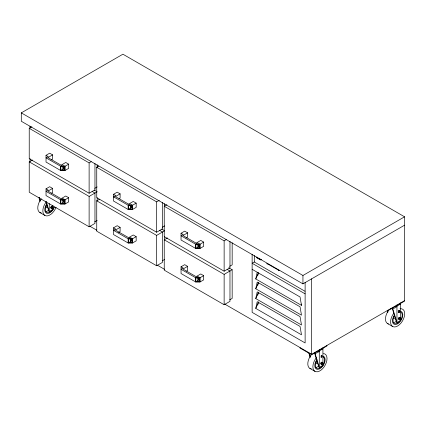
<?xml version="1.0" encoding="UTF-8"?>
<svg xmlns="http://www.w3.org/2000/svg" width="426" height="426" viewBox="0 0 426 426"><rect width="100%" height="100%" fill="white"/><g stroke="black" fill="none" stroke-linecap="round" stroke-linejoin="round"><path stroke-width="0.64" d="M257.213 272.246L255.76 278.95L301.491 305.351L301.592 304.068M257.767 275.558L258.422 272.523M255.76 288.769L257.213 282.065L300.042 306.789L301.491 315.171L255.76 288.769L258.667 282.401M257.767 285.377L258.422 282.342M255.76 298.589L257.213 291.885L300.042 316.609L301.491 324.99L255.76 298.589L258.667 292.22M257.767 295.197L258.422 292.161M255.76 308.408L257.213 301.704L300.042 326.428L301.491 334.809L255.76 308.408L258.667 302.034M257.767 305.016L258.422 301.981M255.76 278.95L258.183 273.641M50.71 207.233L51.796 206.189L52.739 206.732L52.377 208.202L51.652 208.618L50.71 208.074L50.71 207.233L51.29 207.569L51.29 208.41M51.29 207.569L52.377 206.525M320.741 363.138L321.827 362.089L322.77 362.632L322.77 363.474L321.683 364.518L320.741 363.974L320.741 363.138L321.321 363.474L321.321 364.31M321.321 363.474L322.407 362.425M398.411 318.297L399.497 317.248L400.44 317.791L400.44 318.627L399.354 319.676L398.411 319.133L398.411 318.297L398.992 318.627L398.992 319.468M398.992 318.627L400.078 317.583M257.038 257.075L256.633 257.341L259.535 259.019L259.945 258.752M404.567 225.189L302.945 283.86L21.3 121.256L21.3 112.869L122.922 54.198L404.567 216.807L404.567 301.129L389.327 309.926L389.327 309.425M94.961 163.477L94.961 189.879L89.119 193.25L29.229 158.674L29.229 128.317L31.886 126.783M92.085 191.386L94.961 193.047L94.961 223.405L89.119 226.781L29.229 192.206L29.229 161.843L32.419 160.006M52.6 154.878L47.93 157.577L61.072 165.171L65.748 162.471L68.671 164.159L68.671 168.371L65.018 170.48L60.636 170.48L46.029 162.05L46.029 155.304L49.682 153.195L52.6 154.878L52.6 159.095L51.045 159.995M68.671 164.159L65.018 166.262L60.636 166.262L46.029 157.833L48.218 156.566L46.029 155.304M62.83 169.218L60.636 170.48L60.636 166.262L62.83 165L65.018 166.262L65.018 170.48L62.83 169.218L62.83 166.204M29.229 128.317L89.119 162.892L91.244 161.667M52.6 188.409L47.93 191.109L61.072 198.697L65.748 195.997L68.671 197.685L68.671 201.903L65.018 204.011L60.636 204.011L46.029 195.577L46.029 188.83L49.682 186.721L52.6 188.409L52.6 192.627L51.562 193.223M162.471 202.451L162.471 228.853L156.63 232.229L96.739 197.648L96.739 167.29L98.864 166.065M68.671 197.685L65.018 199.794L60.636 199.794L46.029 191.359L48.218 190.097L46.029 188.83M62.83 202.744L60.636 204.011L60.636 199.794L62.83 198.527L65.018 199.794L65.018 204.011L62.83 202.744L62.83 199.735M52.888 205.439L52.888 209.384L49.256 211.477L48.82 211.227L45.917 201.69M94.721 188.335L97.155 186.929M29.229 161.843L89.119 196.418L97.155 191.78L94.29 190.129M159.59 230.359L162.471 232.021L162.471 262.384L156.63 265.755L96.739 231.18L96.739 200.816L99.396 199.288M120.111 193.857L115.435 196.556L128.583 204.145L133.258 201.445L136.176 203.133L136.176 207.35L132.523 209.459L128.146 209.459L113.534 201.024L113.534 194.277L117.187 192.169L120.111 193.857L120.111 198.074L119.072 198.67M94.721 221.861L97.155 220.455M136.176 203.133L132.523 205.241L128.146 205.241L113.534 196.807L115.728 195.545L113.534 194.277M130.335 208.192L128.146 209.459L128.146 205.241L130.335 203.974L132.523 205.241L132.523 209.459L130.335 208.192L130.335 205.178M96.739 167.29L156.63 201.865L159.281 200.332M120.111 227.383L115.435 230.083L128.583 237.671L133.258 234.976L136.176 236.659L136.176 240.876L132.523 242.985L128.146 242.985L113.534 234.55L113.534 227.803L117.187 225.695L120.111 227.383L120.111 231.6L118.55 232.5M229.976 241.43L229.976 267.826L224.135 271.202L164.244 236.627L164.244 206.264L166.901 204.73M136.176 236.659L132.523 238.768L128.146 238.768L113.534 230.333L115.728 229.071L113.534 227.803M130.335 241.718L128.146 242.985L128.146 238.768L130.335 237.506L132.523 238.768L132.523 242.985L130.335 241.718L130.335 238.709M162.226 227.308L164.66 225.902M96.739 200.816L156.63 235.397L164.66 230.759L161.795 229.103M227.101 269.333L229.976 270.995L229.976 301.358L224.135 304.728L164.244 270.153L164.244 239.795L167.434 237.953M187.616 232.83L182.946 235.53L196.088 243.118L200.763 240.418L203.687 242.106L203.687 246.324L200.034 248.433L195.651 248.433L181.045 239.998L181.045 233.251L184.698 231.142L187.616 232.83L187.616 237.048L186.061 237.948M162.226 260.834L164.66 259.429M203.687 242.106L200.034 244.215L195.651 244.215L181.045 235.78L183.233 234.518L181.045 233.251M197.845 247.165L195.651 248.433L195.651 244.215L197.845 242.953L200.034 244.215L200.034 248.433L197.845 247.165L197.845 244.157M164.244 206.264L224.135 240.844L226.259 239.614M187.616 266.356L182.946 269.056L196.088 276.65L200.763 273.95L203.687 275.638L203.687 279.85L200.034 281.959L195.651 281.959L181.045 273.529L181.045 266.782L184.698 264.674L187.616 266.356L187.616 270.574L186.577 271.176M203.687 275.638L200.034 277.741L195.651 277.741L181.045 269.312L183.233 268.045L181.045 266.782M197.845 280.697L195.651 281.959L195.651 277.741L197.845 276.479L200.034 277.741L200.034 281.959L197.845 280.697L197.845 277.683M229.736 266.282L232.17 264.876L232.17 242.719M164.244 239.795L224.135 274.371L232.17 269.733L232.17 298.408L229.736 299.813M304.995 291.267L254.311 262.006L252.133 263.263L305.123 293.855M261.569 259.493L260.669 260.009L256.314 257.496M21.3 112.869L302.945 275.478L404.567 216.807M404.567 300.623L311.656 354.267L224.683 304.058M300.042 347.563L300.042 348.063L311.656 354.773L326.902 345.971L326.902 345.465M318.222 351.551L322.919 348.841L322.482 348.585M395.892 306.704L400.589 303.999L400.152 303.743M398.337 310.708L398.773 310.959L399.497 310.543L399.497 312.215L398.773 312.636L398.337 312.386M321.827 357.057L321.103 357.478L321.103 355.801L321.827 355.385L321.827 357.057L321.39 356.807L321.39 355.689M322.919 347.722L322.919 365.284L319.287 367.377L318.85 367.127L314.596 353.143M400.589 302.881L400.589 320.443L396.957 322.535L396.521 322.285L392.266 308.302L392.697 308.552L396.957 322.535L396.957 304.973M399.497 310.543L399.061 310.288L399.061 311.965L399.497 312.215M398.773 317.663L399.354 317.998M400.152 320.192L400.589 320.443M387.543 323.574L392.623 326.508M252.133 269.312L300.042 296.97L301.491 305.351M228.73 267.746L232.17 269.733M89.913 226.243L96.824 230.232M157.3 265.148L164.787 269.472M51.072 206.605L51.652 206.94M321.103 362.51L321.683 362.845M52.451 209.134L52.888 209.384M322.482 365.034L322.919 365.284M39.842 212.515L44.922 215.45A10.006 5.778 -60 0 0 56.051 207.329M309.872 368.415L314.952 371.35M387.5 310.266L387.889 311.539M387.261 310.65L387.841 312.556M309.249 353.202L310.41 357.015M308.813 352.952L310.171 357.398M46.354 201.94L49.256 211.477L49.256 203.585M39.219 197.302L40.188 200.481M38.979 197.685L40.14 201.498M398.773 310.959L398.773 312.636M319.287 349.815L319.287 367.377L315.027 353.394L315.027 352.275M311.656 278.828L311.656 354.773M305.123 282.252L305.123 342.951L252.133 312.359L252.133 254.237M302.945 275.478L302.945 283.86M254.311 255.557L254.311 262.006M224.135 240.844L224.135 271.202M224.135 274.371L224.135 304.728M164.66 203.745L164.66 206.354M164.66 236.622L164.66 239.881M156.63 201.865L156.63 232.229M156.63 235.397L156.63 265.755M97.155 164.771L97.155 167.375M97.155 197.648L97.155 200.907M89.119 162.892L89.119 193.25M89.119 196.418L89.119 226.781M30.012 126.149L30.012 128.135M30.012 158.573L30.012 161.885M63.341 200.934A0.825 0.479 60 0 1 64.124 200.752A0.825 0.479 60 0 1 64.369 201.961A0.825 0.479 60 0 1 63.415 201.317M113.982 197.147A0.825 0.479 60 0 1 113.982 196.471M113.982 230.674A0.825 0.479 60 0 1 113.982 230.003M198.372 245.19A0.825 0.479 60 0 1 199.272 245.333A0.825 0.479 60 0 1 199.272 246.436A0.825 0.479 60 0 1 198.372 245.541M198.356 278.881A0.825 0.479 60 0 1 199.139 278.7A0.825 0.479 60 0 1 199.384 279.914A0.825 0.479 60 0 1 198.431 279.264M388.485 323.941A10.006 5.778 -60 0 1 389.007 309.872M400.046 308.77A10.006 5.778 -60 0 1 403.619 318.717A10.006 5.778 -60 0 1 392.697 326.545A10.006 5.778 -60 0 1 393.699 313.318M400.882 312.199A6.518 3.759 -60 0 1 400.882 319.724A6.518 3.759 -60 0 1 394.37 323.483A6.518 3.759 -60 0 1 394.37 315.959M396.249 321.358A6.518 3.759 -60 0 1 393.145 322.519M394.593 318.781A2.407 1.39 -60 0 1 394.242 315.89M400.216 311.156A7.338 4.233 -60 0 1 401.697 319.207A7.338 4.233 -60 0 1 393.853 324.133A7.338 4.233 -60 0 1 394.652 314.649M396.957 306.092A6.023 3.477 0 0 1 390.615 308.658M41.306 212.968A10.006 5.778 -60 0 1 41.306 198.814M44.922 215.45A10.006 5.778 -60 0 1 46.386 201.748M53.916 207.137A6.518 3.759 -60 0 1 47.121 212.622A6.518 3.759 -60 0 1 46.668 204.901M48.937 209.975A6.518 3.759 -60 0 1 45.444 211.461M47.307 207.68A2.407 1.39 -60 0 1 46.541 204.831M54.416 207.185A7.338 4.233 -60 0 1 46.418 213.224A7.338 4.233 -60 0 1 46.951 203.591M311.337 368.868A10.006 5.778 -60 0 1 311.337 354.72M323.494 353.564A10.006 5.778 -60 0 1 325.373 364.805A10.006 5.778 -60 0 1 314.537 371.062A10.006 5.778 -60 0 1 316.417 357.654M323.212 357.041A6.518 3.759 -60 0 1 323.212 364.565A6.518 3.759 -60 0 1 316.699 368.325A6.518 3.759 -60 0 1 316.699 360.801M318.967 365.875A6.518 3.759 -60 0 1 315.474 367.361M317.338 363.58A2.407 1.39 -60 0 1 316.928 363.623M316.571 363.511A2.407 1.39 -60 0 1 316.571 360.731M322.551 355.998A7.338 4.233 -60 0 1 324.026 364.049A7.338 4.233 -60 0 1 316.183 368.975A7.338 4.233 -60 0 1 316.981 359.496M319.287 350.933A6.023 3.477 0 0 1 313.994 353.5M278.46 270.159A1.028 0.591 -60 0 0 279.184 270.579L266.846 263.454A1.028 0.591 -60 0 0 267.475 263.923M64.811 166.433L60.843 166.433L60.843 170.315L64.811 170.315L64.811 166.433M64.811 199.964L60.843 199.964L60.843 203.841L64.811 203.841L64.811 199.964M132.321 205.407L128.348 205.407L128.348 209.288L132.321 209.288L132.321 205.407M132.321 238.938L128.348 238.938L128.348 242.815L132.321 242.815L132.321 238.938M199.826 244.386L195.859 244.386L195.859 248.262L199.826 248.262L199.826 244.386M199.826 277.912L195.859 277.912L195.859 281.794L199.826 281.794L199.826 277.912M63.192 201.019A0.825 0.479 60 0 0 64.07 202.105A0.825 0.479 60 0 0 64.07 200.939A0.825 0.479 60 0 0 63.192 201.019M63.341 167.402A0.825 0.479 60 0 0 64.214 168.494A0.825 0.479 60 0 0 64.214 167.327A0.825 0.479 60 0 0 63.341 167.402M63.192 167.487A0.825 0.479 60 0 0 64.07 168.579A0.825 0.479 60 0 0 64.07 167.407A0.825 0.479 60 0 0 63.192 167.487M130.846 206.381A0.825 0.479 60 0 0 131.725 207.467A0.825 0.479 60 0 0 131.725 206.301A0.825 0.479 60 0 0 130.846 206.381M130.702 206.461A0.825 0.479 60 0 0 131.575 207.553A0.825 0.479 60 0 0 131.575 206.386A0.825 0.479 60 0 0 130.702 206.461M130.846 239.907A0.825 0.479 60 0 0 131.725 240.999A0.825 0.479 60 0 0 131.725 239.827A0.825 0.479 60 0 0 130.846 239.907M130.702 239.992A0.825 0.479 60 0 0 131.575 241.084A0.825 0.479 60 0 0 131.575 239.913A0.825 0.479 60 0 0 130.702 239.992M198.207 245.44A0.825 0.479 60 0 0 199.086 246.526A0.825 0.479 60 0 0 199.086 245.36A0.825 0.479 60 0 0 198.207 245.44M198.207 278.966A0.825 0.479 60 0 0 199.086 280.058A0.825 0.479 60 0 0 199.086 278.886A0.825 0.479 60 0 0 198.207 278.966"/></g></svg>
